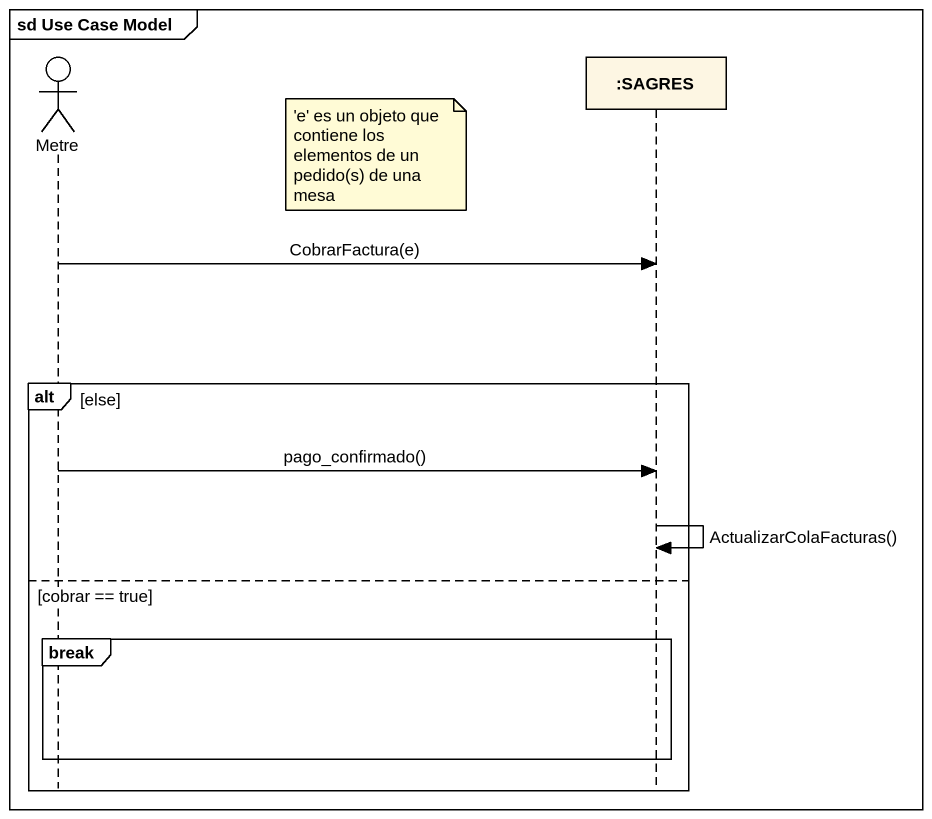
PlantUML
@startuml
mainframe sd Use Case Model
hide footbox
actor Metre
participant ":SAGRES" as SAGRES

note left of SAGRES : 'e' es un objeto que contiene los elementos de un pedido(s) de una mesa
Metre -> SAGRES : CobrarFactura(e)
alt else
  Metre -> SAGRES : pago_confirmado()
  SAGRES -> SAGRES : ActualizarColaFacturas()
else cobrar == true
  break
  end
end
@enduml
